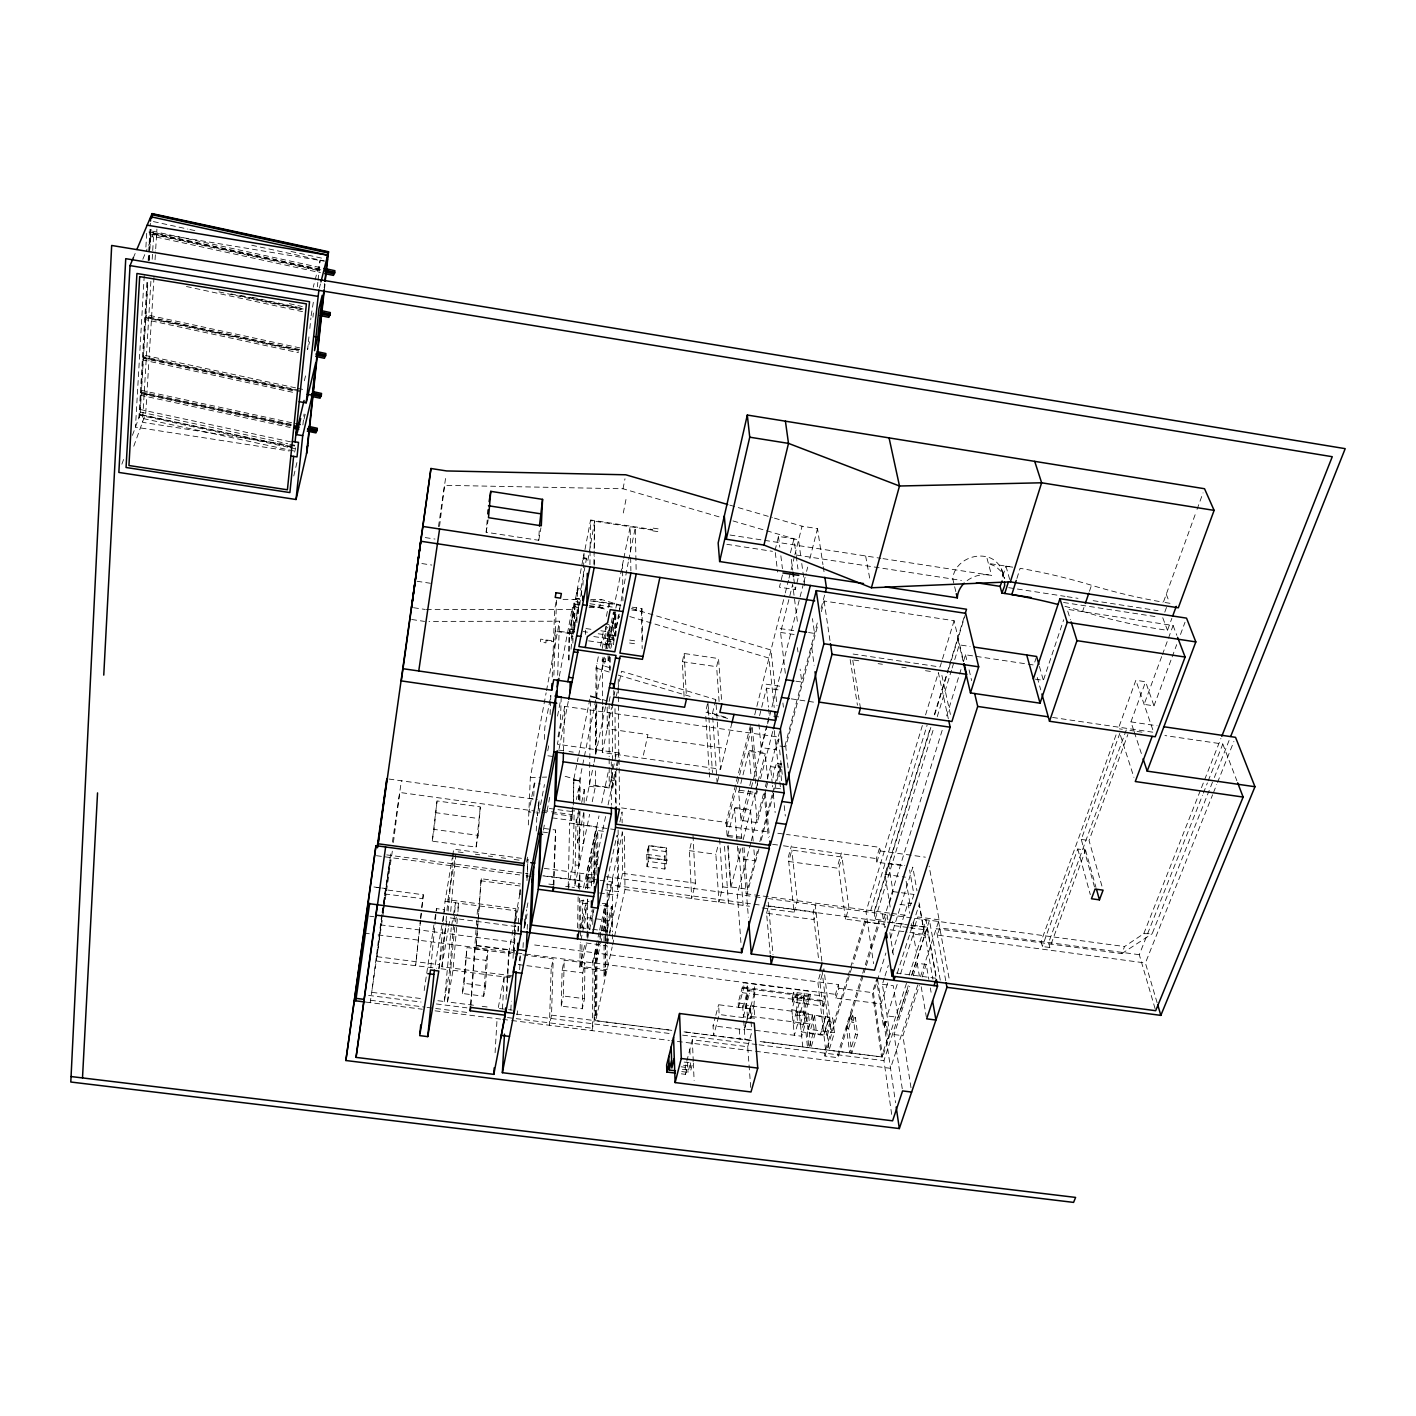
<?xml version="1.0" encoding="UTF-8"?>
<svg xmlns="http://www.w3.org/2000/svg" width="1416" height="1416" viewBox="0 0 1416 1416"><rect width="100%" height="100%" fill="white"/><g stroke="black" fill="none" stroke-linecap="round" stroke-linejoin="round"><path stroke-width="0.75" stroke-dasharray="5 3.75" d="M605.606 909.585L605.535 976.651L604.013 976.456L605.287 970.739L605.322 934.011M605.34 931.834L605.375 903.762L601.287 903.213M605.942 943.498L605.96 931.055L611.376 906.417L611.411 920.842M605.075 647.041L606.313 626.173M607.075 943.64L607.092 902.806M607.216 707.15L607.216 728.78L647.926 734.603L642.722 758.215M607.181 940.808L607.181 934.295M607.181 932.135L607.199 880.062L616.916 835.334M588.578 640.864L607.676 643.678L607.676 627.253M604.013 976.456L604.083 933.498M604.101 931.356L604.136 909.391M609.287 655.997L608.066 662.051L602.225 661.201L602.242 656.935M602.278 648.422L605.924 626.067M731.913 722.921L720.585 769.224L602.296 752.498L602.455 706.761M602.455 704.602L602.596 665.785L604.331 657.166M600.65 932.294L596.118 953.003L595.676 1020.724L672.104 1030.388L595.693 1020.653L612.155 946.985M597.039 948.808L596.632 1016.476L595.127 1016.281L595.587 948.632M597.64 864.822L597.835 830.537L604.349 831.422M593.782 883.885L594.136 839.086M594.543 882.31L594.897 835.405M595.393 753.825L595.764 705.557M598.313 656.794L596.048 668.069L595.817 698.973L604.19 657.449M592.224 801.739L595.481 786.075L595.587 770.693M595.711 753.117L596.083 704.779M596.419 750.976L596.773 700.601M596.791 698.407L597.039 663.184M596.03 874.946L596.348 826.749L569.639 823.068L572.878 806.961M594.012 564.241L594.136 551.019M594.154 548.824L594.401 522.38M594.207 565.285L594.295 556.47M594.384 547.673L594.631 521.23L587.463 562.665M591.605 885.92L591.87 856.007L598.366 856.892L593.127 881.478L586.702 880.628L586.773 874.097L599.003 815.935M592.773 924.489L592.897 909.444M593.127 881.478L593.198 874.964L605.8 815.51M593.003 960.473L592.454 1028.299L516.167 1018.653M587.286 936.029L587.711 899.16M587.835 888.31L587.959 877.46L597.835 830.537M590.437 701.15L589.516 784.659L609.199 787.42L616.155 754.462M579.109 799.544L579.427 780.995L596.242 697.645L590.49 695.893L607.287 700.991M584.489 998.705L584.932 962.898L564.188 960.207L562.099 970.226L561.214 1006.086L582.295 1008.776L584.489 998.705L563.338 995.997L564.188 960.207M580.896 940.171L585.728 917.444L585.905 903.019L587.428 903.231L582.188 927.923L582.525 903.196L583.835 897.054M589.923 564.648L590.49 519.973L652.581 529.531M587.038 937.215L587.109 930.684M587.127 928.507L587.251 917.639M587.428 903.231L587.463 899.125M587.587 888.876L587.711 878.646L598.012 880.026M586.153 942.985L607.075 945.711L607.057 969.765L581.622 966.473L581.976 942.437L580.454 942.224M583.976 813.404L583.551 843.67L577.569 842.856L578.1 812.607M584.135 802.606L584.312 789.632L578.525 788.836L576.365 799.562M582.295 1008.776L582.773 972.898L584.932 962.898M579.055 929.091L579.551 898.187M579.693 889.372L579.958 873.176L578.277 888.027L571.958 887.177M605.287 970.739L579.852 967.447L580.241 941.516M580.436 928.56L580.879 900.487L589.038 901.585M580.56 936.011L580.684 927.728L585.905 903.019M585.428 634.457L585.498 630.12M581.587 595.34L581.71 588.844L577.427 588.206L577.392 589.693L580.684 590.189L586.525 558.24L586.507 559.709L583.197 559.214L583.215 557.727L587.534 558.382M578.33 799.633L578.525 788.836M582.95 585.233L584.047 554.683M577.604 927.816L578.135 896.859M578.772 866.698L579.693 811.81M579.887 800.837L580.295 776.694M579.94 811.085L579.038 865.442L573.108 864.645L574.188 810.288M569.108 659.945L569.816 631.695L573.852 632.279L579.126 604.738L579.162 602.119L575.108 601.517L574.436 632.085M579.675 605.322L581.71 588.844M590.1 887.885L574.808 885.832L575.976 824.2L578.932 809.297M576.17 822.873L576.241 819.298M580.684 590.189L580.719 588.702M576.631 593.782L576.861 592.313M571.586 820.537L572.861 810.377L571.586 820.537L550.222 817.598M573.285 804.943L573.816 779.26L578.153 757.649M576.914 622.615L577.639 588.242M573.427 801.067L573.887 778.924L566.223 776.587L561.886 776.694M578.507 613.694L578.648 607.234L574.577 606.632L573.993 632.456M568.205 886.575L569.639 823.068M571.002 649.148L573.25 626.668M571.604 638.368L572.347 607.535L578.631 607.535M572.878 643.147L573.887 599.375M568.382 659.962L569.073 633.359L584.065 553.214M563.48 751.135L564.701 706.354L778.234 737.028L778.694 741.329M553.284 884.876L555.603 830.024L543.302 828.342M551.16 968.81L549.426 1025.255L551.532 1015.13L553.214 958.791L520.415 954.526L518.451 964.579L551.16 968.81L553.214 958.791M553.904 885.319L555.603 830.024M561.196 696.955L560.382 724.496L557.479 739.506M557.692 675.202L559.462 621.217L429.013 621.394M552.222 676.972L554.647 609.553L556.541 599.34L553.798 677.485M550.116 714.514L550.594 701.805M550.665 699.699L550.824 695.451L544.824 727.381L544.222 742.356M546.063 639.926L545.939 642.864L540.54 642.067L540.682 639.129L553.514 641.023M536.257 831.015L536.522 824.466M536.611 822.289L537.071 811.368M533.761 796.111L534.345 783.119L540.416 783.951M524.894 925.533L525.194 919.126M526.982 880.61L527.973 859.211L526.681 880.557M527.195 929.409L527.495 923.037M519.672 969.677L520.309 956.685M528.327 824.962L530.327 777.472L546.116 692.831M523.035 947.587L523.442 939.038M523.938 928.347L526.575 909.78M524.876 919.09L524.486 927.639L527.354 912.842M487.228 520.026L486.148 532.257L538.753 540.293L539.354 528.009M517.92 931.268L518.575 918.329M519.76 894.646L520.185 886.027L480.962 880.787L481.316 878.734L520.575 883.991M518.221 931.356L518.539 924.896M520.044 894.753L520.362 888.292M513.035 958.384L514.38 932.401M514.486 930.223L514.946 921.568M515.052 919.391L515.884 908.718L447.969 899.726L454.961 857.901M513.636 952.03L514.433 936.879M514.539 934.702L514.981 926.046M515.105 923.887L515.884 908.718M510.84 1009.98L511.3 1001.165M514.15 952.88L515.566 925.108M506.078 999.395L508.645 953.074L516.946 954.154M506.946 991.678L509.211 950.03L475.28 945.605L474.696 948.915L508.592 953.322L511.654 937.233M502.45 1008.918L504.308 975.854L512.557 976.916M144.237 275.624L135.458 427.136L289.2 450.996M145.901 247.074L146.786 231.693L323.556 261.004M146.892 282.439L138.927 417.649L295.785 451.385M148.167 260.509L150.362 223.232M147.636 282.457L139.795 415.313L287.767 447.137M148.928 260.544L150.857 227.693M292.262 447.261L140.078 414.534L147.883 282.28M149.193 260.243L149.707 251.429M149.848 249.216L151.016 229.392M495.087 1052.743L497.122 1018.192M150.893 281.324L142.45 422.304L287.607 444.889M152.202 259.287L153.778 232.861L147.883 247.074M153.99 277.306L145.742 413.207L132.768 449.014M155.052 259.765L155.583 251.004M155.707 248.809L156.911 229.091M485.564 986.049L487.918 950.295L466.997 947.587L462.413 993.501L483.688 996.209L485.564 986.049L464.218 983.323L466.997 947.587M483.688 996.209L486.077 960.384L487.918 950.295M480.962 880.787L476.095 947.499L481.316 878.734M470.625 1004.387L476.201 927.392M476.36 925.232L476.997 916.577M477.157 914.4L477.794 905.744M470.909 1005.307L475.28 945.605M478.13 835.387L480.307 806.872L437.031 800.925L432.234 841.157L476.095 847.104L478.13 835.387L434.11 829.404L437.031 800.925M476.095 847.104L480.307 806.872M473.493 1005.218L447.527 1001.926L452.996 970.296L457.74 914.028M457.934 911.869L458.66 903.213L457.244 911.532M437.88 1000.705L444.288 1001.519L449.704 969.889L455.51 902.806L453.385 915.267M447.527 1001.926L455.102 923.993M444.288 1001.519L451.262 927.728M450.713 911.462L455.81 853.76M512.397 975.854L441.881 966.774L445.81 923.515M446.005 921.356L446.783 912.7M446.978 910.541L447.969 899.726M448.129 911.125L453.332 853.441M438.995 968.827L443.243 922.807M443.226 920.878L445.031 901.408L452.27 857.884M430.783 967.765L435.225 921.763M435.438 919.568L436.5 908.612L444.447 909.656L434.747 967.925M424.18 990.563L434.376 921.568M308.936 336.884L307.626 349.522L309.555 341.787M309.821 328.459L310.918 317.91M311.131 315.803L313.432 301.732M312.954 317.184L313.379 313.007M302.9 424.977L304.051 414.003M317.361 286.758L317.821 282.368M318.051 280.173L320.122 260.42L313.237 287.253M420.552 920.683L415.614 965.694L420.375 920.276M420.782 918.524L421.685 909.868M421.915 907.709L423.278 894.753L385.435 889.744L376.302 960.986L436.712 968.225M324.175 287.873L324.653 283.483M324.441 289.306L325.273 282.262M420.605 918.117L421.526 909.461M421.756 907.302L423.278 894.753M439.544 526.433L444.536 485.316L623.022 488.768L720.302 517.212M385.895 888.682L382.727 913.656L390.161 859.689L385.895 888.682L373.682 887.053M392.321 851.175L370.178 1002.634M393.418 842.467L399.701 792.447L534.894 811.067M381.807 914.559L371.7 992.315L422.941 998.811M438.464 526.717L446.04 475.05M382.108 912.488L383.311 904.258M383.612 902.204L391.152 850.821M392.409 842.166L401.418 780.782M432.234 841.157L434.11 829.404M486.148 532.257L488.166 519.778M434.73 919.409L436.5 908.612M452.624 855.707L453.722 849.175L525.779 858.91M438.836 968.491L445.58 928.259M445.952 926.117L447.385 917.533M441.881 966.774L448.341 928.507M448.695 926.383L450.146 917.887L519.584 927.002M451.615 925.657L453.031 917.338M455.456 921.905L456.89 913.603M538.753 540.293L540.93 527.867M462.413 993.501L464.218 983.323M546.505 690.654L559.462 621.217M534.345 783.119L528.947 811.864L534.965 812.678M559.338 676.193L572.347 607.535M584.985 549.55L590.472 520.592L652.599 530.168M498.308 1007.502L504.308 975.854M512.061 935.109L513.672 926.577M514.079 924.453L518.521 901.001M518.929 898.877L520.557 890.345M576.825 593.8L577.604 589.729M575.055 604.136L569.002 636.014L573.02 636.616M526.575 862.061L527.761 855.813M547.744 750.799L548.966 744.32M515.796 920.825L518.504 906.629M538.133 805.793L539.266 799.881L538.646 806.978M538.965 813.244L544.452 784.517M557.532 716.089L560.789 699.079M579.162 602.119L573.091 633.961L555.408 631.359M564.701 706.354L557.408 744.232L619.075 752.958L619.111 757.277M526.982 907.762L528.54 899.656M543.372 830.042L544.611 823.616M547.107 810.749L548.346 804.323M548.771 802.164L550.01 795.739M559.143 748.568L568.276 701.398M516.928 1014.741L517.707 1010.829M589.091 607.553L599.57 607.553L601.163 599.428L620.898 605.305M623.022 488.768L624.987 478.785M623.288 512.981L626.102 498.857M578.578 755.507L590.49 695.893M600.437 646.156L603.835 629.129M606.402 616.349L609.287 601.853L609.305 606.154M573.816 779.26L579.427 780.977L573.799 780.216L579.48 780.641M602.225 661.201L603.039 657.166M623.394 560.293L614.579 604.013L592.083 600.65M623.819 558.187L630.155 526.717L630.633 555.408M605.942 648.829L607.676 640.227M606.066 648.546L613.447 611.924L613.588 644.652M607.676 643.678L608.65 626.668M615.252 610.084L608.048 645.006L602.296 644.156M609.942 667.75L604.136 665.998L605.889 657.396M607.623 648.776L615.022 612.155M615.854 608.101L616.668 604.048M615.252 612.703L610.207 637.66L614.261 638.262M610.933 647.909L612.172 641.837L612.119 624.916L606.313 624.067M619.535 609.606L628.279 562.063M628.722 559.904L635.306 527.495L636.173 571.657M613.394 644.315L618.473 614.845M619.323 610.685L619.819 608.207M614.686 636.173L619.341 613.305L619.376 617.624M615.146 635.324L615.978 631.235M581.693 802.5L584.312 789.632M602.437 711.062L603.305 706.814M568.152 888.752L573.108 864.645M577.569 842.856L584.029 811.386M586.171 800.89L593.711 764.197M594.118 762.162L595.393 756.02M595.729 754.339L605.499 706.726M609.128 701.54L610.88 692.99M574.808 885.832L589.622 814.306M602.296 752.498L611.588 707.593M613.942 695.734L614.81 691.61M616.367 696.088L617.234 691.964M617.659 689.911L621.535 671.237L715.77 699.575L720.585 769.224M635.837 610.597L636.421 607.8M578.277 888.027L579.834 880.54L543.974 875.725M583.534 887.85L596.348 826.749M641.36 612.101L641.926 608.615L632.191 607.163M601.729 802.943L608.084 772.64M586.702 880.628L591.87 856.007M585.551 888.876L587.711 878.646M561.214 1006.086L563.338 995.997M608.066 804.89L615.27 770.906L615.429 805.704M616.403 765.614L617.73 759.277M618.19 757.171L619.075 752.958M595.481 786.075L612.597 788.464L616.987 767.791M617.447 765.684L618.792 759.312M579.852 967.447L584.896 943.87M588.118 928.878L592.242 909.603M581.622 966.473L586.985 941.552M587.675 938.295L593.923 909.267M619.872 821.97L622.049 811.934L622.137 822.908M592.49 962.774L599.18 932.1M599.641 930.047L605.375 903.762M601.092 930.241L622.509 832.254M599.587 941.321L595.499 959.96L596.968 960.154L600.136 945.658M600.03 939.25L601.393 933.038M601.853 930.967L604.119 920.612L605.588 920.807L602.42 935.303M600.596 943.587L601.959 937.374M609.482 932.631L617.73 895.39L617.376 835.351M605.393 889.938L618.509 891.691L622.562 873.353L622.208 831.67M607.535 943.658L612.544 921.002L585.728 917.444M591.923 1030.618L595.127 1016.281M612.615 944.915L614.048 938.525M614.526 936.401L624.987 889.531L624.421 832.626M684.07 696.406L682.37 661.679L684.211 653.502L718.531 658.564L721.7 701.894M647.006 866.627L649.059 857.689L666.971 860.114L664.865 869.052L647.006 866.627L646.723 854.344L648.758 845.423L666.547 847.865L666.901 860.432L648.988 857.99L648.758 845.423M664.865 869.052L664.458 856.769L666.547 847.865M293.785 475.971L297.201 461.439M304.051 419.136L306.051 410.675M707.434 704.053L705.54 712.089L729.045 718.868M719.098 701.486L716.62 666.706L718.531 658.564M707.504 712.372L709.398 704.336M294.616 452.129L295.643 447.863M717.133 783.331L712.478 713.363L715.77 699.575M693.026 835.564L695.415 883.177L691.663 898.47L689.38 850.662L691.663 841.228M304.351 380.762L306.405 372.39M717.629 781.313L719.611 773.26M775.048 550.435L778.481 536.416L793.951 538.823L795.951 553.886M782.446 575.002L779.42 587.197L795.208 589.587L798.288 577.427M790.447 552.789L793.951 538.823M719.647 839.228L722.78 886.876L718.903 902.134L715.876 854.29L718.231 844.874M319.414 288.067L320.441 283.943M750.391 725.594L725.258 825.971L769.154 832.059M726.78 826.183L736.957 785.597M737.488 783.508L739.099 777.065M739.63 774.977L751.967 725.771M754.728 714.832L784.783 595.056M785.296 592.932L788.482 580.259M789.013 578.135L790.606 571.798M791.137 569.692L794.323 557.001M794.854 554.895L802.04 526.203L817.51 528.611L822.944 564.612M753.17 841.104L750.568 810.642L734.55 808.394L727.205 837.511L726.143 822.413L621.252 807.863M765.808 789.862L757.277 822.661L740.904 820.377L738.656 792.075L740.267 785.65M740.816 783.508L742.427 777.065M742.975 774.924L748.905 751.365L765.206 753.684L767.737 779.508M759.578 715.646L761.171 709.31M761.702 707.186L766.516 688.158L781.49 690.335M785.314 673.29L780.57 632.439L792.659 584.578L797.527 622.597M740.904 820.377L749.276 787.526M749.79 785.473L751.365 779.313M779.03 739.063L776.251 749.719L761.153 747.56L769.33 715.54L768.676 709.221M752.604 782.641L740.975 828.148L741.842 839.086M753.153 780.535L767.1 725.93M767.631 723.824L771.401 709.08M771.95 706.973L803.315 584.224M803.846 582.082L806.04 573.515M806.589 571.391L807.686 567.108M809.864 558.559L817.51 528.611M722.78 886.876L730.762 887.956L741.028 848.007M743.17 839.653L757.507 783.632M758.056 781.49L765.206 753.684M681.361 1073.841L685.503 1074.355L685.22 1067.31L692.318 1039.751L747.701 1046.76L750.869 1089.824M754.976 793.756L756.622 793.987L757.879 789.066M760.569 778.658L772.888 730.815M685.503 1074.355L687.716 1065.788L683.556 1065.257M681.733 1071.576L687.999 1072.355L690.442 1062.867L684.176 1062.088M682.37 1069.328L690.778 1070.372L693.256 1060.814L692.318 1039.751M750.675 843.104L737.364 894.381L741.188 946.207M751.241 840.962L763.454 793.951M765.348 786.659L766.906 780.641M767.437 778.641L779.827 730.922M766.339 787.809L767.932 781.667M889.567 913.125L746.161 893.797L757.631 850.113M759.843 841.635L772.092 795.031M772.64 792.925L774.304 786.57M774.871 784.446L780.428 763.259M784.871 746.32L817.811 620.898M821.103 608.384L824.873 593.994M758.976 848.821L746.657 895.638L748.374 917.232M761.206 840.308L774.074 791.367M774.64 789.243L781.331 763.737M788.092 767.861L785.774 746.887L817.952 624.456M821.315 611.677L824.112 601.021L954.083 620.721L963.606 661.467M750.126 1008.794L718.585 1004.74L719.169 1014.511L713.593 1035.645L713.045 1025.786L715.257 1017.378M715.823 1015.272L718.585 1004.74M747.259 985.855L747.613 990.474L742.816 1008.139L738.462 1007.572L738.125 1002.935L743.559 982.757L809.775 991.359L810.288 995.997L804.412 1016.068L792.305 1014.511L791.845 1009.873L796.111 995.094L796.571 999.714L797.385 996.935L796.907 992.297M738.462 1007.572L743.896 987.377L743.559 982.757M766.569 913.232L768.552 905.886L816.094 912.276L814.005 919.586L766.569 913.232L770.18 953.641M745.365 1008.457L745.011 1003.82L749.046 988.987L749.4 993.607L745.365 1008.457L750.073 1009.077M743.435 1016.723L746.586 1005.148L747.613 990.474L754.905 991.43L753.914 1006.086L754.87 1018.281L743.435 1016.723L742.48 1003.502M788.269 857.317L791.385 845.954M762.215 907.939L794.04 912.205L788.712 861.494L791.827 850.113L841.989 857.016L848.892 907.638L845.494 919.108L884.451 924.347M750.622 1005.891L744.32 1028.936L801.668 1036.229L808.394 1013.325L750.622 1005.891L750.869 1018.582L719.169 1014.511M745.524 1025.591L744.374 1029.786L713.045 1025.786M746.108 1023.485L754.905 991.43L754.551 986.81M750.728 1017.662L753.914 1006.086L746.586 1005.148L747.489 1017.325M747.701 1046.76L752.073 1030.954M794.04 912.205L797.261 900.682L791.827 850.113M792.234 997.519L793.739 992.244L824.749 996.28L823.192 1001.537L823.723 1006.139L792.695 1002.139L792.234 997.519L823.192 1001.537M792.695 1002.139L794.217 996.864L793.739 992.244M838.148 864.167L841.423 852.857M799.261 1002.988L797.084 1010.546L797.544 1015.183M800.801 997.714L801.35 995.767L801.845 1000.404M845.494 919.108L838.715 868.344L841.989 857.016M802.766 1046.92L799.527 1015.449L804.642 997.873L804.164 993.236M800.412 1024.016L803.775 1012.511L804.642 997.873L797.385 996.935L796.5 1011.573L797.721 1023.768L794.358 1035.308L792.305 1014.511M804.412 1016.068L803.916 1011.431L809.775 991.359M806.394 1014.192L801.208 1031.839L827.333 1035.167L829.068 1050.247L834.449 1032.6L832.643 1017.573L806.394 1014.192L807.987 1029.22L834.449 1032.6M820.112 974.19L817.846 981.872L823.882 1034.724L827.971 1021.148L821.793 968.438M807.987 1029.22L809.545 1023.945L808.394 1013.325M814.589 1015.856L816.165 1030.264L810.908 1047.946L809.368 1033.485L814.589 1015.856L829.245 1017.75L830.944 1032.158M823.723 1006.139L825.28 1000.882L794.217 996.864M887.708 982.987L881.071 1003.909L835.918 998.068L835.475 994.351L838.414 984.562L596.118 953.003M902.24 865.672L876.876 862.185L876.327 858.592L879.708 847.352L786.5 834.449M825.599 1049.805L823.953 1035.361L829.245 1017.75M835.918 998.068L838.874 988.28L838.414 984.562M876.876 862.185L880.274 850.945L879.708 847.352M830.165 1021.432L826.059 1035.007L819.97 982.155L823.935 968.721L830.165 1021.432L827.971 1021.148M827.333 1035.167L832.643 1017.573M922.365 725.505L865.99 911.709L873.566 963.677M925.568 714.921L938.383 672.6L948.331 718.797M954.083 620.721L940.065 666.989L851.706 653.838M847.441 977.766L824.59 1053.132L824.926 1056.053L837.953 1057.699L865.672 967.748M848.078 975.677L865.211 919.161L865.619 922.011L852.91 963.889M824.926 1056.053L852.273 965.995M870.716 910.594L927.073 725.275M890.168 907.054L884.947 874.38L888.381 863.105L904.824 865.371M874.345 911.072L930.418 727.452M934.295 714.779L946.543 674.671M947.18 672.565L949.127 666.228M949.764 664.122L963.942 617.695M930.843 727.435L874.203 912.824L875.177 919.214L883.425 920.329L942.72 728.55M934.702 714.797L948.224 670.547M948.862 668.44L950.791 662.122M951.446 660.015L965.694 613.34M875.177 919.214L934.029 727.151M937.268 716.602L951.481 670.175M952.136 668.051L954.083 661.732M954.72 659.626L959.252 644.846L970.137 646.475M862.061 975.341L837.599 1054.778L837.953 1057.699M862.698 973.252L878.787 920.984L879.212 923.834L866.327 965.659M846.52 1028.105L850.697 1014.564L852.839 1014.847L855.459 1034.229L849.653 1052.867L846.52 1028.105L848.662 1028.37L851.812 1053.132L857.636 1034.512L855.388 1017.485L853.246 1017.219L851.689 1022.228L853.83 1022.511L855.388 1017.485M848.662 1028.37L852.839 1014.847M946.631 715.912L960.968 669.538M963.57 661.113L965.517 654.794L1033.786 665.007L1036.618 656.475M889.514 902.948L893.018 891.602L888.381 863.105M955.818 591.605L952.826 579.091A25.435 21.452 -16.2 0 1 986.616 556.789C997.006 559.037 1002.917 568.524 1004.475 578.436L1001.448 571.781L995.873 566.559L988.386 563.426L1013.024 567.214L1005.962 566.152L1003.077 575.356L1001.236 568.701M760.162 1041.539L882.646 1057.044L873.442 992.775L885.903 952.986M890.487 938.33L912.807 867.123L916.984 890.823M889.885 1034.671L882.38 984.279L884.363 978.031M885.018 975.943L888.31 965.517M892.239 953.003L908.028 902.983L911.745 903.479M899.921 904.364L910.311 905.78L913.904 894.452L909.638 870.008M1016.918 578.471L1020.104 568.312A309.325 156.433 18 0 1 1091.506 585.25A254.013 105.687 16.8 0 0 1162.943 602.154M897.248 973.217L919.179 904.488L924.666 935.569L911.745 975.412M886.133 1021.449L884.522 1026.458L883.442 1026.317L885.035 1021.308L886.133 1021.449L888.646 1038.477L887.549 1038.335L885.035 1021.308M897.178 984.421L887.089 1015.909L898.151 1017.343L908.346 985.89M900.541 973.925L913.32 934.047L924.666 935.569M887.549 1038.335L881.548 1056.902L872.38 992.634L876.575 979.253L883.442 1026.317M906.488 983.288L882.646 1057.044L760.038 1041.503M909.143 975.075L923.834 929.622L918.506 899.461M891.673 1114.374L883.938 1060.637L908.222 985.731M911.585 975.341L929.445 920.258L940.295 980.315M925.002 934.454L927.356 927.215L912.116 925.179M902.258 1088.745L894.062 1034.565L909.727 986.332M913.125 975.836L917.214 963.252L926.241 964.455L928.843 979.412M917.78 984.97L890.505 1068.319L671.538 1040.672M920.506 976.633L939.109 919.816L929.091 866.061M910.984 1087.718L902.877 1035.698L919.373 985.412M922.117 977.022L926.241 964.455M1035.344 679.167L1043.362 680.353L1063.682 619.748M1064.956 606.313A306.688 158.22 18.2 0 1 1082.638 611.376L1084.674 605.358M1089.453 591.286L1091.506 585.25M1163.58 601.694L1196.29 511.495M1197.033 509.424L1203.034 492.874M1116.056 734.886L1041.114 941.516L1042.3 946.508L1049.858 947.516L1085.541 850.078L1077.771 848.998L1042.3 946.508M1161.651 656.635L1144.11 704.371L1153.987 705.841L1145.597 681.769L1135.862 680.3L1118.304 728.691L1122.304 729.275M1094.497 886.982L1081.258 839.423L1119.808 733.4M1164.784 612.137L1167.492 604.667M1133.632 730.107L1130.924 721.894L1145.597 681.769M1101.913 886.027L1089.046 840.52L1127.844 734.568M121.864 464.2L124.13 458.023M132.431 435.367L140.219 414.145M1082.638 611.376A252.225 107.227 16.9 0 0 1167.474 630.315L1171.864 618.332M1162.43 654.564L1173.103 625.518L1067.168 609.287L1070.443 619.748M1153.987 705.841L1171.404 658.918M1172.147 656.882L1176.696 644.652M1180.484 634.457L1185.015 622.208M945.764 980.792L936.188 928.701L1121.791 953.623L1124.552 946.543L1143.774 933.675L1152.182 933.71L1213.53 779.561M1143.774 933.675L1200.644 789.774M1201.458 787.703L1220.946 738.373M1155.084 1008.635L1139.296 954.703L1202.538 795.173M1203.352 793.137L1207.406 782.906M1208.202 780.853L1222.804 744.037L1164.908 735.541M1214.344 777.508L1229.07 740.515M1157.138 1002.793L1145.402 962.986L1212.592 794.765M1213.423 792.712L1216.698 784.499M1217.512 782.446L1233.902 741.418M142.821 259.27L147.034 249.11M133.458 257.517L135.157 253.482M140.379 392.692L290.475 424.871M1121.791 953.623L1152.182 933.71M542.363 777.189L546.7 777.083M530.327 777.472L540.204 777.242M426.322 609.5L571.958 609.57M563.037 599.357L580.188 599.393M590.667 599.41L601.163 599.428M384.816 893.974L422.658 898.647M366.071 1002.121L422.304 1009.219M435.048 1010.829L500.733 1019.113M502.662 1019.361L509.495 1020.228M511.689 1020.493L669.343 1040.406M681.096 1066.797L685.22 1067.31M855.459 1034.229L857.636 1034.512M809.368 1033.485L823.953 1035.361M751.489 1040.424L683.025 1031.733L751.542 1040.459M482.148 1006.316L488.644 1007.148M499.459 1008.511L505.955 1009.342M508.61 1009.679L512.238 1010.139M551.532 1015.13L594.189 1020.529L594.667 952.809L531.62 944.578M368.603 995.395L421.03 1002.032M436.323 1003.962L466.908 1007.838M516.575 1014.122L671.68 1033.768M682.601 1035.149L756.87 1044.548M759.047 1044.831L883.938 1060.637M370.532 1000.262L424.871 1007.112M427.048 1007.395L433.561 1008.227M435.739 1008.493L468.342 1012.617M507.459 1017.555L513.99 1018.387M746.851 993.289L742.462 992.722L742.126 988.085L808.235 996.652L808.731 1001.289L749.4 993.607M465.227 957.694L486.077 960.384M562.099 970.226L582.773 972.898M738.125 1002.935L745.011 1003.82M791.845 1009.873L803.916 1011.431M376.939 956.667L439.456 964.721M441.013 968.756L449.704 969.889M452.996 970.296L512.008 977.89M894.062 1034.565L902.877 1035.698M751.436 1016.511L809.545 1023.945M369.771 916.205L373.913 916.736M882.38 984.279L893.266 985.713L898.151 1017.343M380.284 924.843L514.22 942.313M838.874 988.28L873.442 992.775M476.466 945.428L517.247 950.72M364.939 933.197L369.31 933.763M378.072 934.914L835.475 994.351M743.896 987.377L810.288 995.997M373.948 886.965L380.214 887.797M382.32 888.08L386.497 888.629M445.031 901.408L515.513 910.736M580.684 927.728L590.472 929.02M592.561 929.285L607.075 931.197L612.509 906.559L602.065 905.178M896.204 973.022L936.489 978.314L926.029 919.798L923.692 927.02L932.914 979.235M544.257 868.362L593.198 874.964M606.296 876.716L753.029 896.487M755.153 896.77L763.649 897.921M767.879 898.487L1124.552 946.543M587.959 877.46L594.366 878.327M600.083 880.31L612.455 881.973L607.092 906.47L600.95 905.638M1139.296 954.703L939.746 927.887L937.374 935.109L1145.402 962.986M903.408 924.011L888.168 921.958L887 914.541L884.77 921.781L885.62 927.356M386.71 854.892L528.044 873.884M542.788 875.849L593.658 882.699M606.738 884.451L761.543 905.231M765.897 905.833L908.559 924.984M910.718 925.268L927.108 927.48L936.436 979.695M376.426 855.689L519.69 874.911M526.079 875.761L532.257 876.592M624.987 889.531L749.489 906.24M907.851 927.48L893.107 925.498L892.452 921.409M909.957 927.763L923.834 929.622M865.619 922.011L879.212 923.834M548.824 884.08L555.125 884.929M565.657 886.327L569.851 886.894M890.257 929.799L907.638 932.117M909.798 932.418L928.436 934.914M599.499 892.947L617.73 895.39M582.525 903.196L588.667 904.01M646.723 854.344L664.458 856.769M893.018 891.602L899.284 892.452M901.373 892.735L913.904 894.452M622.562 873.353L695.415 883.177M458.165 851.919L466.784 853.087M475.404 854.237L479.705 854.822M488.325 855.99L492.626 856.574M501.246 857.724L505.565 858.308M514.185 859.477L520.645 860.344M891.744 913.426L906.948 915.479M939.109 919.816L917.816 916.948L914.17 928.33L913.125 922.17M549.337 808.447L572.825 811.704M728.019 835.351L742.303 837.316M542.806 810.589L572.754 814.713M727.452 836.537L743.347 838.732M541.85 812.094L550.381 813.28M552.505 813.563L571.675 816.2M772.64 844.308L781.278 845.494M783.437 845.795L876.327 858.592M575.976 824.2L616.013 829.705M435.172 812.607L478.307 818.501M884.947 874.38L905.426 877.177M788.712 861.494L838.715 868.344M689.38 850.662L715.876 854.29M648.687 845.741L666.476 848.166M542.576 832.024L550.771 833.157M573.799 780.198L579.427 780.977M589.198 786.216L595.269 787.048M735.046 807.474L749.453 809.474M388.957 779.048L537.284 799.58M777.827 833.245L784.322 834.148M880.274 850.945L925.356 857.176M558.453 750.02L566.913 751.223M569.02 751.524L573.25 752.108M547.904 755.79L554.187 756.675M780.499 788.8L772.676 787.703A13.24 2.248 -81.9 0 1 772.516 785.42M739.382 790.234L753.878 792.27M1081.258 839.423L1089.046 840.52M738.656 792.075L754.763 794.341L757.277 822.661M610.756 780.021L614.279 780.517M590.472 696.814L596.242 697.645M779.933 746.037L785.774 746.887M749.418 750.391L764.091 752.48M647.324 737.311L725.7 748.498M777.508 763.613L781.437 764.18M782.181 767.012L778.234 766.463A13.24 2.248 -81.9 0 0 775.791 765.366A13.24 2.248 -81.9 0 0 772.835 779.136M529.336 798.482L533.319 799.049M773.685 716.177L780.216 717.115M766.109 684.193L781.048 686.388M602.596 665.785L604.136 665.998M791.261 698.867L816.572 702.566M618.208 675.113L693.274 697.327M585.994 628.562L592.348 629.5M600.844 630.757L609.322 632.014L608.668 635.306L598.065 633.731M569.887 629.04L573.905 629.642M614.243 635.607L610.207 635.005L610.225 648.546M583.233 631.536L587.463 632.173M413.525 607.712L425.296 609.464M573.108 633.306L555.444 630.686L553.497 641.696L546.027 640.598M593.8 636.563L608.668 638.758M609.34 639.324L613.376 639.908M606.296 640.97L612.172 641.837M1130.924 721.894L1157.084 725.753M411.702 619.5L424.588 621.412M682.37 661.679L716.62 666.706M1052.566 717.452L1153.686 732.32L1135.862 680.3M795.863 681.185L801.757 682.052L800.129 669.149M1134.889 731.134L1126.322 729.86L1048.637 942.525L1049.858 947.516M1137.03 731.435L1145.615 732.709M808.554 632.527L814.519 633.43L812.465 618.633M575.746 598.207L579.799 598.809M780.128 628.562L795.314 630.828M575.657 598.702L579.834 599.322M590.277 600.88L619.518 605.269M589.923 603.729L615.748 607.588M631.837 609.995L641.342 611.411L642.191 648.599M780.57 632.439L795.792 634.722M589.445 605.57L606.65 608.137M574.648 604.013L579.126 604.738M589.445 606.225L606.65 608.792M417.012 581.268L430.499 583.286M858.769 660.776L850.149 659.502L857.441 705.203M878.132 663.644L882.433 664.281M901.797 667.166L906.098 667.803M925.462 670.688L931.923 671.644M425.243 537.584L434.995 539.053M421.862 563.55L431.791 565.055M583.073 558.488L586.383 559.001M730.036 535.018L880.841 558.311M883.018 558.63L991.589 575.409L986.616 556.789M726.851 544.31L772.481 551.337M796.376 555.019L961.411 580.401M1008.741 587.693L1065.009 596.348M1067.168 596.685L1077.983 598.349M1093.134 600.667L1134.251 607.004M1136.411 607.34L1158.058 610.668M1063.54 602.49L1158.43 617.057M289.767 445.226L296.28 446.235M140.078 414.534L292.369 446.783M291.643 422.729L141.883 390.48L140.485 393.613L290.404 425.933M291.395 424.287L141.689 392.055L141.671 393.117L291.324 425.331M140.237 395.206L290.156 427.473M290.51 441.827L140.131 409.49L139.281 411.826L287.767 443.757M289.926 444.217L296.369 445.615M289.926 447.598L296.351 448.978M153.406 221.586L187.797 229.056M189.939 229.534L196.399 230.932M290.988 251.464L297.431 252.862M299.572 253.322L323.22 258.473M251.747 245.234L324.83 261.093M319.821 267.465L151.778 230.985L150.326 234.029L320.724 271.04M319.556 269.111L151.565 232.666L151.53 233.835L319.467 270.279M320.812 269.872L150.308 232.861L150.061 235.711L320.459 272.686M289.377 303.714L302.316 306.529M252.491 297.413L258.969 298.811M261.128 299.289L302.068 308.157M240.667 295.413L303.289 308.989M230.896 293.891L237.357 295.289M239.516 295.749L301.98 309.29M219.02 291.891L303.219 310.122M186.416 286.51L192.895 287.908M195.054 288.386L302.971 311.75M299.997 347.929L146.804 314.812L145.388 317.91L298.741 351.079M299.75 349.522L146.609 316.423L146.574 317.556L299.661 350.637M298.829 349.964L145.37 316.812L145.122 319.538L298.493 352.69M295.608 387.86L144.414 355.239L142.998 358.354L294.687 391.099M297.767 388.32L304.263 389.719M299.696 390.356L144.202 356.832L144.184 357.912L299.608 391.435M294.758 390.019L142.981 357.274L142.751 359.965L294.139 392.604M729.842 505.14L772.322 517.53M774.446 518.15L802.04 526.203M732.992 520.929L798.571 540.098L800.589 554.984M631.465 608.455L770.977 650.015L777.012 705.734M599.57 607.553L607.676 609.977M629.784 616.562L768.959 658.086L774.216 707.504M596.048 668.069L612.756 673.096M712.478 713.363L729.151 718.39M596.136 698.194L604.243 700.637M1166.288 594.26L1168.855 600.95M1222.804 744.037L1236.876 780.747M1173.103 625.518L1176.855 635.359M1162.748 617.73L1167.474 630.315M1134.304 732.16L1141.774 754.728M1120.481 735.488L1133.933 777.349M1039.433 666.423L1043.362 680.353M1037.255 677.45L1040.742 689.875M1085.541 850.078L1095.966 887.407M1005.962 566.152L1009.803 579.905M1077.771 848.998L1090.302 894.611M965.517 654.794L967.057 661.254M969.075 669.856L971.624 680.618M957.871 638.952L963.163 661.573M941.888 675.379L950.561 715.204M938.56 921.48L949.693 981.553M865.636 555.957L870.274 581.427M930.33 987.961L931.073 992.244M906.116 881.265L910.311 905.78M908.028 902.983L909.798 913.338M911.55 923.692L916.453 952.472M917.214 963.252L919.391 976.084M921.214 986.775L926.276 1016.688M852.768 660.352L860.45 708.142M889.85 932.595L893.868 958.119M882.433 913.922L884.752 928.896M823.262 566.736L824.555 575.215M824.112 601.021L830.112 641.519M877.619 979.394L895.549 1102.745M801.757 563.497L805.226 589.038M811.793 647.891L814.129 665.255M796.235 556.028L797.951 568.949M850.697 1014.564L851.689 1022.228M791.296 559.285L792.695 570.117M793.81 578.772L795.208 589.587M797.42 647.625L797.969 651.926M778.481 536.416L779.791 547.178M780.853 555.78L782.428 568.666M775.313 552.594L777.614 572.046M821.846 961.145L815.227 904.877L813.138 912.17L818.696 960.03M782.906 702.991L783.384 707.204M779.614 749.931L780.535 758.516M780.765 760.658L782.358 775.702M781.561 780.641L780.234 767.968L770.552 766.587L772.251 783.473M784.216 805.669L785.314 816.041M803.35 996.032L803.846 1000.652M776.039 745.489L779.614 779.596M779.844 781.774L780.535 788.34M805.952 1032.441L807.527 1047.521M774.251 730.55L776.251 749.719M766.516 688.158L768.463 707.115M799.067 1010.794L799.527 1015.449M773.295 793.916L775.154 812.572M758.905 724.142L761.153 747.56M765.242 793.031L769.401 836.661M764.215 794.004L768.339 837.67M752.285 727.541L756.887 778.074M757.082 780.269L757.684 786.871M768.215 902.187L772.994 954.72M750.586 727.789L755.029 776.375M755.135 778.34L755.825 785.172M756.02 787.385L756.622 793.987M748.905 751.365L751.17 777.172M753.914 849.812L754.852 860.698L738.338 858.45L737.347 845.387M744.037 847.511L747.365 889.177L731.01 886.965L728.072 845.317M742.533 847.848L746.161 893.797M753.772 989.607L754.144 994.227M738.745 848.326L743.117 905.373M750.055 1007.944L750.869 1018.582M751.046 1021.732L751.666 1029.875M734.55 808.394L737.187 843.21M747.029 986.704L747.383 991.324M743.736 1020.794L745.082 1039.61M727.824 846.29L730.762 887.956M739.276 1029.131L739.949 1038.955M724.514 846.361L728.426 903.408M707.911 702.035L708.761 715.257M708.903 717.452L712.425 772.552M705.805 716.372L709.133 769.968M709.274 772.109L709.664 778.552M684.211 653.502L686.282 694.619M693.344 1063.009L694.123 1080.567M689.857 1049.274L690.194 1057.044M690.442 1062.867L690.778 1070.372M687.574 1062.265L687.999 1072.355M641.926 608.615L642.687 641.483M1002.634 571.798L1002.793 579.162M630.669 557.603L630.881 570.843M622.544 564.488L622.597 568.772M622.615 570.913L622.934 600.862M619.128 759.436L619.164 765.932M619.181 768.091L619.447 804.854M618.243 679.432L618.296 685.91M618.296 688.07L618.35 694.548M618.367 696.707L618.774 757.153M618.119 829.988L618.509 891.691M615.783 614.119L615.907 635.873M615.27 614.863L615.376 636.421M615.96 772.056L616.137 804.642M614.633 614.88L614.721 634.439M615.004 708.637L615.234 756.64M613.765 690.459L613.783 694.831M612.349 703.079L612.597 788.464M612.438 878.345L612.579 931.87M612.579 934.047L612.597 940.56M611.287 761.826L611.287 766.144M611.305 768.322L611.376 805.138M610.243 657.254L610.261 670.317M609.322 625.553L609.34 648.121M609.358 656.935L609.376 670.14M609.128 703.734L609.163 756.587M609.163 758.781L609.181 765.401M609.181 767.596L609.199 787.42M608.048 655.661L608.066 662.051M967.146 580.595A25.754 21.612 -15.9 0 1 991.589 575.409M1169.988 603.305A254.013 105.687 16.8 0 1 1164.695 602.455M538.7 805.669L537.407 815.846L538.7 805.669M796.5 1011.573L793.155 1023.095L805.049 1024.706L803.775 1012.511L796.5 1011.573M812.501 1014.971L807.297 1032.618L808.89 1047.698L814.147 1030.016L812.501 1014.971M825.528 1016.653L820.307 1034.884L825.528 1016.653M666.104 863.813L648.209 861.388L647.926 849.122L665.679 851.547L666.104 863.813M634.651 640.811L629.217 640.014L629.253 642.952L634.704 643.749L634.651 640.811M658.139 528.876L652.528 528.026L652.617 530.823L658.228 531.69L658.139 528.876"/><path stroke-width="1.5" d="M598.313 867.583L598.083 908.187L591.41 907.302L591.463 900.877M594.525 886.575L594.472 892.965L538.983 885.531L541.248 828.059M329.114 315.697L329.22 314.6L320.582 312.724M587.321 573.338L586.861 605.358L582.613 604.738M582.684 600.402L582.773 596.065M577.498 934.436L577.427 938.861L579.02 931.285M569.94 692.831L570.205 681.91M783.278 784.287L784.199 792.889L770.233 845.387L616.226 824.183L619.482 809.173L555.638 800.341L563.179 761.79L563.426 753.259M555.638 800.341L557.196 750.692M553.214 887L553.072 891.266L553.833 887.531M557.001 696.778L557.55 679.521M538.983 885.531L554.559 805.934L556.276 751.896M553.957 751.772L555.798 696.513L780.358 728.886L786.411 784.588L553.957 751.772L520.929 923.639L368.107 903.532L345.858 1060.513L899.337 1128.57L946.95 987.324L946.153 982.97M403.011 668.706L551.744 690.194L551.975 683.574M911.656 1092.055L902.576 1090.922L892.593 1120.817L502.379 1072.691L538.257 889.283L540.54 831.758M533.744 866.946L531.265 925.002L741.665 952.685L769.366 848.591L768.959 844.219M529.779 932.613L532.31 874.451L555.939 751.843M527.106 931.533L526.239 950.667L517.495 949.517L517.813 943.144M542.558 499.37L541.301 525.796L488.502 517.69L490.768 491.352L542.558 499.37L539.443 525.973M520.929 923.639L523.743 865.601L555.798 696.513M377.346 904.222L356.036 1057.38L493.812 1074.355L505.211 1015.219L470.147 1010.776L470.749 1007.431L505.848 1011.874L520.858 934.082L521.601 918.542M516.061 971.712L513.973 1013.396L505.406 1012.316M82.5 1077.93L97.545 792.907M103.757 675.113L125.741 258.668L1332.261 456.713L1221.76 736.32M133.458 257.517L130.024 265.606L118.856 472.431L296.033 499.494L307.343 450.076M502.379 1072.691L504.485 1034.158M505.211 1015.219L505.636 1007.927M505.848 1011.874L506.008 1009.219L500.804 1038.034M150.485 221.055L150.751 216.737L327.662 255.163L324.884 281.306M151.671 218.365L151.919 213.958L328.388 252.278M493.812 1074.355L494.202 1067.859M470.147 1010.776L470.466 1006.51M487.759 513.92L488.113 509.831M427.756 1036.618L438.801 971.022L430.57 969.96L419.702 1035.627L427.756 1036.618L434.376 970.084M419.915 1033.468L420.764 1024.901M293.608 456.377L289.891 492.573L126.059 467.492L136.927 273.483L309.538 301.696L295.094 441.863M296.033 499.494L302.723 435.632L312.263 395.135L315.68 362.992L306.175 402.817L299.236 401.719M306.175 402.817L318.883 290.121M317.786 337.096L322.211 295.307L318.954 308.511L314.511 350.637L317.786 337.096L314.387 336.548M306.529 453.686L323.945 290.068M307.077 451.279L324.264 290.05M325.184 281.288L328.53 251.747L152.078 213.604L136.874 249.428M317.042 430.747L317.308 428.251L308.741 426.411M321.255 395.984L321.538 393.453L312.901 391.577M334.601 273.43L334.902 270.721L324.122 268.385M356.036 1057.38L385.63 846.998M415.1 580.985L411.56 607.429L421.349 536.983L417.879 562.966M377.559 847.741L430.96 468.501L446.642 470.944L625.766 474.785L727.718 504.521M345.858 1060.513L375.966 845.688L523.743 865.601M368.107 903.532L375.966 845.688M377.293 846.202L386.887 778.765L378.125 843.777L524.079 863.459M430.96 468.501L401.294 680.901L556.789 703.256M355.788 1000.811L369.664 903.249M418.747 670.989L439.615 528.982M489.122 501.653L490.768 491.352M551.744 690.194L553.727 679.68L571.958 682.317M555.674 695.539L556.488 691.238M557.302 686.937L558.931 678.352M567.816 681.716L589.906 566.842M517.106 951.57L513.141 972.102L521.831 973.217M531.991 881.814L533.443 874.309M568.683 699.256L578.241 649.909M594.189 567.497L578.896 646.546L614.81 651.82L630.917 573.055M585.233 647.484L587.339 636.687L607.588 622.792L610.225 609.641L623.04 611.57M605.924 704.602L616.013 655.466L574.046 649.307M636.226 573.869L619.889 653.095L643.041 656.493M612.031 705.487L613.783 697.008L684.601 707.257L686.512 698.938M659.891 577.445L642.439 659.343L620.226 656.086L613.553 688.353L613.535 683.946M591.41 907.302L611.393 813.793L611.376 807.297M592.702 933.091L615.535 827.44L615.447 807.863M724.302 516.026L726.266 539.248L763.967 545.054L871.424 587.782L1010.351 581.87L1178.324 607.783L1214.114 510.38L1204.538 488.732L747.312 415.047L718.16 542.983L719.629 561.533L863.548 583.534M307.13 447.934L307.697 445.527M719.629 561.533L725.859 534.363M726.266 539.248L749.737 437.19L747.312 415.047M304.068 400.462L295.856 434.553L302.723 435.632M297.13 433.402L298.139 429.172M299.165 424.942L300.688 418.605M721.859 704.071L719.859 712.354L775.579 720.408L774.658 711.805M763.967 545.054L788.5 443.385L785.42 421.189M731.913 722.921L734.001 714.39M320.954 281.89L328.53 251.747M326.99 261.571L327.521 259.394M673.556 1037.379L675.131 1082.567L751.011 1091.984L757.755 1068.089L754.25 1023.06L679.538 1013.502L666.635 1064.991L666.847 1072.036L675.149 1073.062M666.847 1072.036L669.007 1063.434M675.467 1070.797L669.219 1070.018L671.609 1060.513M674.281 1058.442L671.857 1068.018L671.166 1046.92M675.131 1082.567L681.273 1058.495L679.538 1013.502M773.437 728.727L810.341 585.463M780.358 728.886L816.271 590.631L965.694 613.34L978.686 666.812L970.473 692.92L1040.052 703.186L1067.257 622.297L1059.929 598.685L1186.537 618.137L1195.83 641.908L1147.19 771.136L1254.965 786.73L1160.837 1015.378L946.95 987.324M825.404 591.976L826.466 587.905L824.873 577.321M786.411 784.588L823.9 643.714L816.271 590.631M948.791 720.903L950.154 727.205L874.504 970.155L751.276 953.959L832.006 654.316L830.431 643.643M871.424 587.782L899.496 486.007L889.071 437.898M773.189 956.827L771.136 964.261L770.375 955.765M860.45 708.142L858.839 713.912L950.154 727.205M819.917 970.668L822.094 963.269M965.234 613.464L966.526 609.252L423.242 526.504M964.101 663.608L966.615 674.317L951.924 721.505L819.121 702.106L815.014 671.75M1004.758 593.463L1008.334 582.1M1010.351 581.87L1041.627 482.785L1034.707 461.368M1057.876 604.437A306.688 158.22 18.2 0 0 1011.803 594.614L1016.263 580.418M1237.655 782.8L1243.124 797.066L1155.686 1010.705L892.045 976.084L977.713 706.442L974.668 693.539M895.036 976.686L893.868 980.368L892.204 969.712M1033.326 678.866L1059.929 598.685M934.047 985.625L935.87 980.138M936.436 979.695L937.569 986.085L926.648 1018.83L935.923 1020.033L932.578 1000.793M1085.364 603.34L1088.78 593.286M1177.599 637.342L1185.103 657.042L1155.208 736.763L1049.504 721.257L1076.974 640.651L1071.098 621.836M1172.59 616.332L1176.254 606.349M1152.146 736.409L1135.278 781.526L1243.124 797.066M1031.184 597.534L1001.908 593.038L1000.085 586.366L1002.121 580.967M1001.908 593.038L1004.634 585.817L1004.546 582.135M1099.436 899.85L1103.082 890.151L1095.081 889.053L1091.453 898.753L1099.436 899.85L1096.55 889.478M1230.699 736.409L1345.2 448.66L111.669 245.464L70.8 1082.019L1073.576 1202.396L1075.611 1197.423L71.066 1076.549M321.255 395.046L320.087 398.197L311.431 396.338M325.538 356.23L325.875 353.522L317.255 351.664M329.981 315.343L330.335 312.582L321.715 310.724M354.018 1000.599L364.974 1001.979M500.963 1035.361L509.477 1036.423M681.273 1058.495L757.755 1068.089M356.142 998.368L364.372 999.413M427.827 973.642L433.668 974.403M520.982 931.462L937.569 986.085M376.656 915.196L520.858 934.082M538.257 889.283L593.676 896.682M530.717 862.627L534.841 863.176M615.535 827.44L769.366 848.591M538.381 833.759L542.54 834.343M776.198 822.944L786.199 824.324M554.559 805.934L611.393 813.793M563.179 761.79L784.199 792.889M781.915 801.491L791.969 802.89L788.57 772.233M554.966 696.053L561.196 696.955M781.49 697.451L789.296 698.584M568.666 677.326L572.807 677.928M610.278 683.379L614.455 683.981M609.393 687.751L777.703 712.16M576.648 635.784L580.861 636.404M1163.616 726.709L1235.548 737.329L1254.965 786.73M977.713 706.442L1048.265 716.815M786.057 679.751L793.898 680.901M573.568 651.838L577.746 652.457M615.5 657.998L619.695 658.617M798.606 631.04L806.554 632.226M823.9 643.714L978.686 666.812M832.006 654.316L966.615 674.317M421.136 541.284L814.713 600.897M1076.974 640.651L1185.103 657.042M974.491 647.13L1036.618 656.475L1038.866 664.44M885.354 586.861L957.322 597.871A25.754 21.612 -15.9 0 1 964.207 583.144M782.942 572.967L798.819 575.392M1067.257 622.297L1195.83 641.908M290.882 455.952L297.024 456.908L298.528 442.394L292.351 441.438M488.467 505.76L540.062 513.707M976.456 582.719L1000.085 586.366M307.272 394.338L312.263 395.135M1214.114 510.38L1041.627 482.785L899.496 486.007L788.5 443.385L749.737 437.19M130.024 265.606L317.343 296.28M147.175 225.179L327.662 255.163M295.909 423.649L300.192 424.57M308.511 427.968L317.06 429.809L315.927 432.889L307.29 431.172M294.758 425.791L299.041 426.712M307.626 428.552L316.193 430.411L316.104 431.438L307.538 429.614M294.687 426.853L298.971 427.774M294.44 428.393L298.723 429.331M151.636 214.648L328.211 253.004M326.016 270.509L334.636 272.385L333.468 275.394L324.777 273.624M325.131 270.81L333.769 272.686L333.663 273.819L325.043 271.961M321.467 312.352L330.087 314.21L328.866 317.361L320.228 315.485M320.476 313.856L329.114 315.733M317.007 353.257L325.627 355.115L324.423 358.283L315.768 356.425M316.122 353.717L324.76 355.575L324.653 356.673L316.034 354.814M312.653 393.152L321.29 395.011M311.874 393.701L320.423 395.56L320.317 396.622L311.786 394.781M1143.119 758.817L1147.19 771.136M1157.757 1004.9L1160.837 1015.378M1041.893 694.017L1049.504 721.257M1026.724 654.989L1040.052 703.186M956.313 593.693L957.322 597.871M963.641 663.661L970.473 692.92M886.575 933.48L887.248 937.746M885.407 933.197L892.045 976.084M896.186 1107.047L899.337 1128.57M792.978 572.276L793.526 576.613M769.808 841.033L770.233 845.387M748.71 921.55L751.276 953.959M741.347 948.366L741.665 952.685M668.777 1056.407L669.219 1070.018M616.137 806.819L616.226 824.183M139.671 276.616L128.945 465.51L287.413 489.794L306.405 303.856L139.671 276.616M556.045 592.738L555.196 597.375L560.506 598.172L561.373 593.534L556.045 592.738"/></g></svg>
